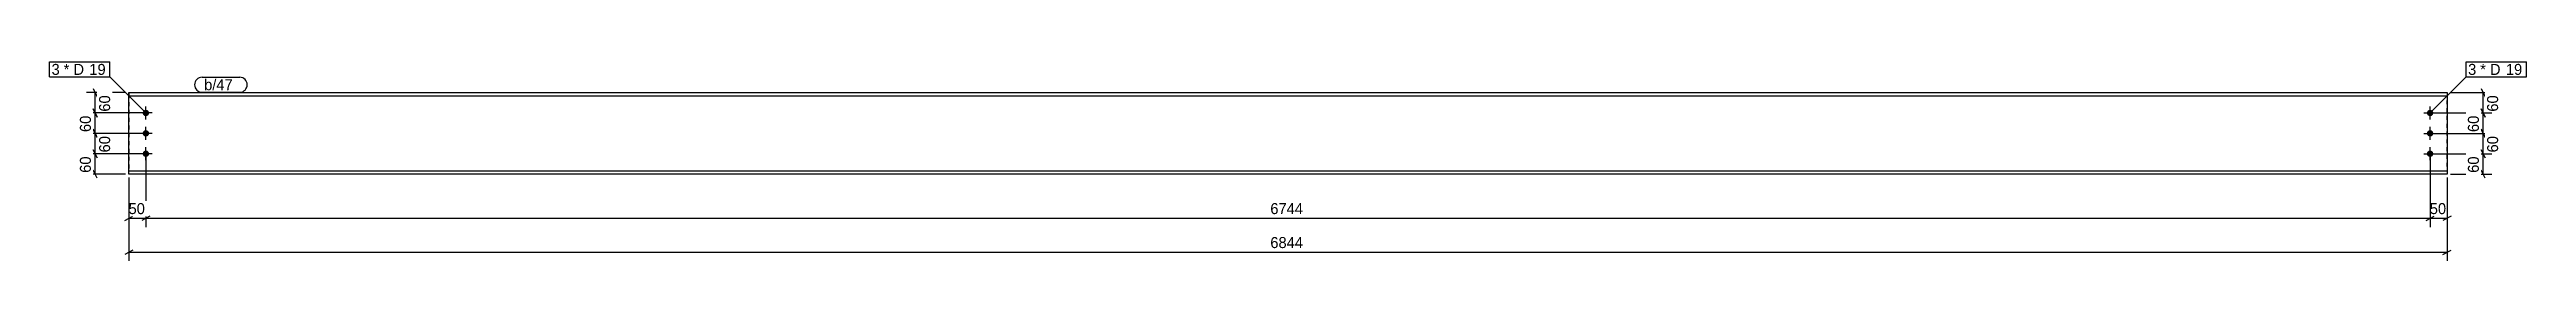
# Model space of a CAD drawing. Header units: millimetres. Extents: x 32 to 7345, y 32 to 618.
import ezdxf

# ---------------------------------------------------------------- set-up
doc = ezdxf.new("R2010")
doc.units = ezdxf.units.MM
doc.linetypes.add('DXK_LINE_DOT4', pattern=[0.9408, 0.4704, -0.4704])
doc.styles.add('Comic Sans MS', font='COMIC.TTF', dxfattribs={"height": 0.2})

msp = doc.modelspace()

# ---------------------------------------------------------------- hatches: boundary and pattern name
at = {"linetype": 'Continuous'}
for points in [[(306.9, 467.6, -1), (325.9, 467.6, -1)], [(7050.6, 467.6, -1), (7069.6, 467.6, -1)], [(306.9, 407.6, -1), (325.9, 407.6, -1)], [(7050.6, 407.6, -1), (7069.6, 407.6, -1)], [(306.9, 347.6, -1), (325.9, 347.6, -1)], [(7050.6, 347.6, -1), (7069.6, 347.6, -1)]]:
    msp.add_hatch(color=3, dxfattribs=at).paths.add_polyline_path(points)

# ---------------------------------------------------------------- linework, layer by layer
at = {"color": 8, "linetype": 'Continuous'}
for p, q in [((256.4, 527.6), (140.8, 527.6)), ((160.4, 539.6), (172.4, 515.6)), ((166.4, 467.6), (166.4, 527.6)), ((7120.1, 527.6), (7244.8, 527.6)), ((7210.4, 539.6), (7222.4, 515.6)), ((7216.4, 467.6), (7216.4, 527.6)), ((306.4, 467.6), (140.8, 467.6)), ((172.4, 455.6), (160.4, 479.6)), ((7070.1, 467.6), (7244.8, 467.6)), ((7222.4, 455.6), (7210.4, 479.6)), ((306.4, 407.6), (140.8, 407.6)), ((160.4, 419.6), (172.4, 395.6)), ((166.4, 347.6), (166.4, 407.6)), ((7070.1, 407.6), (7242, 407.6)), ((7222.4, 395.6), (7210.4, 419.6)), ((306.4, 347.6), (140.8, 347.6)), ((172.4, 335.6), (160.4, 359.6)), ((172.4, 275.6), (160.4, 299.6)), ((316.4, 337.6), (316.4, 132)), ((316.4, 337.6), (316.4, 132)), ((7060.1, 337.6), (7060.1, 132)), ((7070.1, 347.6), (7244.8, 347.6)), ((7222.4, 335.6), (7210.4, 359.6)), ((7222.4, 275.6), (7210.4, 299.6)), ((256.4, 287.6), (138, 287.6)), ((266.4, 277.6), (266.4, 132)), ((7110.1, 277.6), (7110.1, 132)), ((7120.1, 287.6), (7242, 287.6)), ((254.4, 151.6), (278.4, 163.6)), ((266.4, 157.6), (316.4, 157.6)), ((328.4, 163.6), (304.4, 151.6)), ((328.4, 163.6), (304.4, 151.6)), ((7048.1, 151.6), (7072.1, 163.6)), ((7060.1, 157.6), (7110.1, 157.6)), ((7122.1, 163.6), (7098.1, 151.6)), ((278.4, 63.6), (254.4, 51.6)), ((266.4, 57.6), (7110.1, 57.6)), ((7098.1, 51.6), (7122.1, 63.6))]:
    msp.add_line(p, q, dxfattribs=at)
at = {"color": 7, "linetype": 'Continuous'}
for p, q in [((266.4, 517.8), (266.4, 527.6)), ((266.4, 527.6), (266.4, 527.6)), ((266.4, 527.6), (7110.1, 527.6)), ((266.4, 297.4), (266.4, 517.8)), ((266.4, 517.8), (266.4, 517.8)), ((266.4, 517.8), (7110.1, 517.8)), ((7110.1, 527.6), (7110.1, 517.8)), ((7110.1, 517.8), (7110.1, 297.4)), ((266.4, 287.6), (266.4, 297.4)), ((266.4, 297.4), (266.4, 297.4)), ((266.4, 297.4), (7110.1, 297.4)), ((7110.1, 297.4), (7110.1, 287.6)), ((266.4, 287.6), (266.4, 287.6)), ((7110.1, 287.6), (266.4, 287.6))]:
    msp.add_line(p, q, dxfattribs=at)
at = {"color": 7, "linetype": 'DXK_LINE_DOT4'}
for p, q in [((266.4, 527.6), (266.4, 517.8)), ((266.4, 517.8), (266.4, 517.8)), ((266.4, 517.8), (266.4, 297.4)), ((7110.1, 527.6), (7110.1, 527.6)), ((7110.1, 527.6), (7110.1, 517.8)), ((7110.1, 517.8), (7110.1, 517.8)), ((7110.1, 517.8), (7110.1, 517.8)), ((7110.1, 517.8), (7110.1, 517.8)), ((7110.1, 297.4), (7110.1, 517.8)), ((266.4, 297.4), (266.4, 297.4)), ((266.4, 297.4), (266.4, 287.6)), ((7110.1, 297.4), (7110.1, 297.4)), ((7110.1, 297.4), (7110.1, 297.4)), ((7110.1, 297.4), (7110.1, 297.4)), ((7110.1, 297.4), (7110.1, 287.6)), ((7110.1, 287.6), (7110.1, 287.6))]:
    msp.add_line(p, q, dxfattribs=at)
at = {"color": 3, "linetype": 'Continuous'}
for p, q in [((335.4, 467.6), (297.4, 467.6)), ((316.4, 448.6), (316.4, 486.6)), ((7041.1, 467.6), (7079.1, 467.6)), ((7060.1, 448.6), (7060.1, 486.6)), ((335.4, 407.6), (297.4, 407.6)), ((316.4, 388.6), (316.4, 426.6)), ((316.4, 328.6), (316.4, 366.6)), ((7041.1, 407.6), (7079.1, 407.6)), ((7060.1, 388.6), (7060.1, 426.6)), ((7060.1, 328.6), (7060.1, 366.6)), ((335.4, 347.6), (297.4, 347.6)), ((7041.1, 347.6), (7079.1, 347.6))]:
    msp.add_line(p, q, dxfattribs=at)

# ---------------------------------------------------------------- wipeouts: each hides what was drawn before it
at = {"color": 0}
for points in [[(64.1, 579.7), (64.1, 611.7), (38, 611.7), (38, 579.7)], [(7198.3, 579.7), (7198.3, 611.7), (7172.2, 611.7), (7172.2, 579.7)]]:
    msp.add_wipeout(points, dxfattribs=at)

# ---------------------------------------------------------------- next in the draw order: wipeouts: each hides what was drawn before it
for points in [[(64.1, 579.7), (64.1, 611.7), (38, 611.7), (38, 579.7)], [(7198.3, 579.7), (7198.3, 611.7), (7172.2, 611.7), (7172.2, 579.7)], [(217.2, 530.1), (172.4, 530.1), (172.4, 465.1), (217.2, 465.1)], [(587.7, 534.6), (587.7, 566.6), (488.4, 566.6), (488.4, 534.6)], [(7267.2, 530.1), (7222.4, 530.1), (7222.4, 465.1), (7267.2, 465.1)], [(217.2, 410.1), (172.4, 410.1), (172.4, 345.1), (217.2, 345.1)], [(7117.6, 163.6), (7117.6, 208.4), (7052.7, 208.4), (7052.7, 163.6)], [(3746.8, 63.6), (3746.8, 108.4), (3629.7, 108.4), (3629.7, 63.6)]]:
    msp.add_wipeout(points, dxfattribs=at)

# ---------------------------------------------------------------- next in the draw order: linework, layer by layer
at = {"color": 7, "linetype": 'Continuous'}
for p, q in [((32, 573.7), (32, 617.7)), ((7166.2, 573.7), (7166.2, 617.7))]:
    msp.add_line(p, q, dxfattribs=at)
at = {"color": 8, "linetype": 'Continuous'}
for p, q in [((306.4, 467.6), (138, 467.6)), ((160.4, 479.6), (172.4, 455.6)), ((166.4, 407.6), (166.4, 467.6)), ((7070.1, 467.6), (7242, 467.6)), ((7210.4, 479.6), (7222.4, 455.6)), ((7216.4, 407.6), (7216.4, 467.6)), ((306.4, 407.6), (138, 407.6)), ((172.4, 395.6), (160.4, 419.6)), ((306.4, 347.6), (138, 347.6)), ((160.4, 359.6), (172.4, 335.6)), ((166.4, 287.6), (166.4, 347.6)), ((7060.1, 337.6), (7060.1, 132)), ((7110.1, 277.6), (7110.1, 32)), ((316.4, 157.6), (7060.1, 157.6)), ((7048.1, 151.6), (7072.1, 163.6))]:
    msp.add_line(p, q, dxfattribs=at)

# ---------------------------------------------------------------- next in the draw order: texts
at = {"color": 3, "style": 'Comic Sans MS'}
for p in [(210.8, 471.5), (7260.8, 471.5), (210.8, 351.5)]:
    msp.add_text('60', height=32.38, rotation=90.00021, dxfattribs=at).set_placement(p)
for s, p in [('50', (7059.1, 170)), ('6844', (3636.1, 70))]:
    msp.add_text(s, height=32.38, dxfattribs=at).set_placement(p)

# ---------------------------------------------------------------- next in the draw order: wipeouts: each hides what was drawn before it
at = {"color": 0}
for points in [[(139.9, 579.7), (139.9, 611.7), (73.7, 611.7), (73.7, 579.7)], [(7274.1, 579.7), (7274.1, 611.7), (7207.9, 611.7), (7207.9, 579.7)], [(587.7, 534.6), (587.7, 566.6), (488.4, 566.6), (488.4, 534.6)]]:
    msp.add_wipeout(points, dxfattribs=at)

# ---------------------------------------------------------------- next in the draw order: linework, layer by layer
at = {"color": 7, "linetype": 'Continuous'}
for p, q in [((482.4, 572.6), (593.7, 572.6)), ((482.4, 528.6), (593.7, 528.6))]:
    msp.add_line(p, q, dxfattribs=at)
for centre, start, end in [((482.4, 550.6), 90, 270), ((593.7, 550.6), 270, 90)]:
    msp.add_arc(centre, 22, start, end, dxfattribs=at)

# ---------------------------------------------------------------- next in the draw order: texts
at = {"color": 3, "style": 'Comic Sans MS'}
msp.add_text('b/47', height=32.38, dxfattribs=at).set_placement((488.4, 534.6))

# ---------------------------------------------------------------- next in the draw order: wipeouts: each hides what was drawn before it
at = {"color": 0}
for points in [[(139.9, 579.7), (139.9, 611.7), (73.7, 611.7), (73.7, 579.7)], [(7274.1, 579.7), (7274.1, 611.7), (7207.9, 611.7), (7207.9, 579.7)], [(160.4, 470.1), (115.6, 470.1), (115.6, 405.1), (160.4, 405.1)], [(7210.4, 470.1), (7165.6, 470.1), (7165.6, 405.1), (7210.4, 405.1)], [(160.4, 350.1), (115.6, 350.1), (115.6, 285.1), (160.4, 285.1)], [(323.9, 163.6), (323.9, 208.4), (258.9, 208.4), (258.9, 163.6)], [(3746.8, 163.6), (3746.8, 208.4), (3629.7, 208.4), (3629.7, 163.6)]]:
    msp.add_wipeout(points, dxfattribs=at)

# ---------------------------------------------------------------- next in the draw order: linework, layer by layer
at = {"color": 7, "linetype": 'Continuous'}
msp.add_line((7060.1, 467.6), (7166.2, 573.7), dxfattribs=at)
at = {"color": 8, "linetype": 'Continuous'}
for p, q in [((7070.1, 407.6), (7244.8, 407.6)), ((7210.4, 419.6), (7222.4, 395.6)), ((7216.4, 347.6), (7216.4, 407.6)), ((266.4, 277.6), (266.4, 32))]:
    msp.add_line(p, q, dxfattribs=at)

# ---------------------------------------------------------------- next in the draw order: texts
at = {"color": 3, "style": 'Comic Sans MS'}
for s, height, p in [('3', 32.4, (38, 579.7)), ('3', 32.4, (7172.2, 579.7)), ('50', 32.38, (265.3, 170)), ('6744', 32.38, (3636.1, 170))]:
    msp.add_text(s, height=height, dxfattribs=at).set_placement(p)
for p in [(154, 411.5), (7204, 411.5), (154, 291.5)]:
    msp.add_text('60', height=32.38, rotation=90.00021, dxfattribs=at).set_placement(p)

# ---------------------------------------------------------------- next in the draw order: wipeouts: each hides what was drawn before it
at = {"color": 0}
for points in [[(194.7, 579.7), (194.7, 611.7), (149.5, 611.7), (149.5, 579.7)], [(7328.9, 579.7), (7328.9, 611.7), (7283.7, 611.7), (7283.7, 579.7)]]:
    msp.add_wipeout(points, dxfattribs=at)

# ---------------------------------------------------------------- next in the draw order: wipeouts: each hides what was drawn before it
for points in [[(194.7, 579.7), (194.7, 611.7), (149.5, 611.7), (149.5, 579.7)], [(7328.9, 579.7), (7328.9, 611.7), (7283.7, 611.7), (7283.7, 579.7)], [(7267.2, 410.1), (7222.4, 410.1), (7222.4, 345.1), (7267.2, 345.1)]]:
    msp.add_wipeout(points, dxfattribs=at)

# ---------------------------------------------------------------- next in the draw order: linework, layer by layer
at = {"color": 7, "linetype": 'Continuous'}
for p, q in [((32, 617.7), (210.3, 617.7)), ((210.3, 573.7), (210.3, 617.7)), ((7166.2, 617.7), (7344.5, 617.7)), ((7344.5, 573.7), (7344.5, 617.7)), ((32, 573.7), (210.3, 573.7)), ((316.4, 467.6), (210.3, 573.7)), ((7166.2, 573.7), (7344.5, 573.7))]:
    msp.add_line(p, q, dxfattribs=at)
at = {"color": 8, "linetype": 'Continuous'}
for p, q in [((7070.1, 347.6), (7242, 347.6)), ((7210.4, 359.6), (7222.4, 335.6)), ((7216.4, 287.6), (7216.4, 347.6))]:
    msp.add_line(p, q, dxfattribs=at)

# ---------------------------------------------------------------- next in the draw order: texts
at = {"color": 3, "style": 'Comic Sans MS'}
for s, p in [('* D', (73.7, 579.7)), ('19', (149.5, 579.7)), ('* D', (7207.9, 579.7)), ('19', (7283.7, 579.7))]:
    msp.add_text(s, height=32.38, dxfattribs=at).set_placement(p)
msp.add_text('60', height=32.38, rotation=90.00021, dxfattribs=at).set_placement((7260.8, 351.5))

# ---------------------------------------------------------------- next in the draw order: wipeouts: each hides what was drawn before it
at = {"color": 0}
msp.add_wipeout([(7210.4, 350.1), (7165.6, 350.1), (7165.6, 285.1), (7210.4, 285.1)], dxfattribs=at)

# ---------------------------------------------------------------- next in the draw order: texts
at = {"color": 3, "style": 'Comic Sans MS'}
msp.add_text('60', height=32.38, rotation=90.00021, dxfattribs=at).set_placement((7204, 291.5))

doc.saveas('drawing.dxf')
